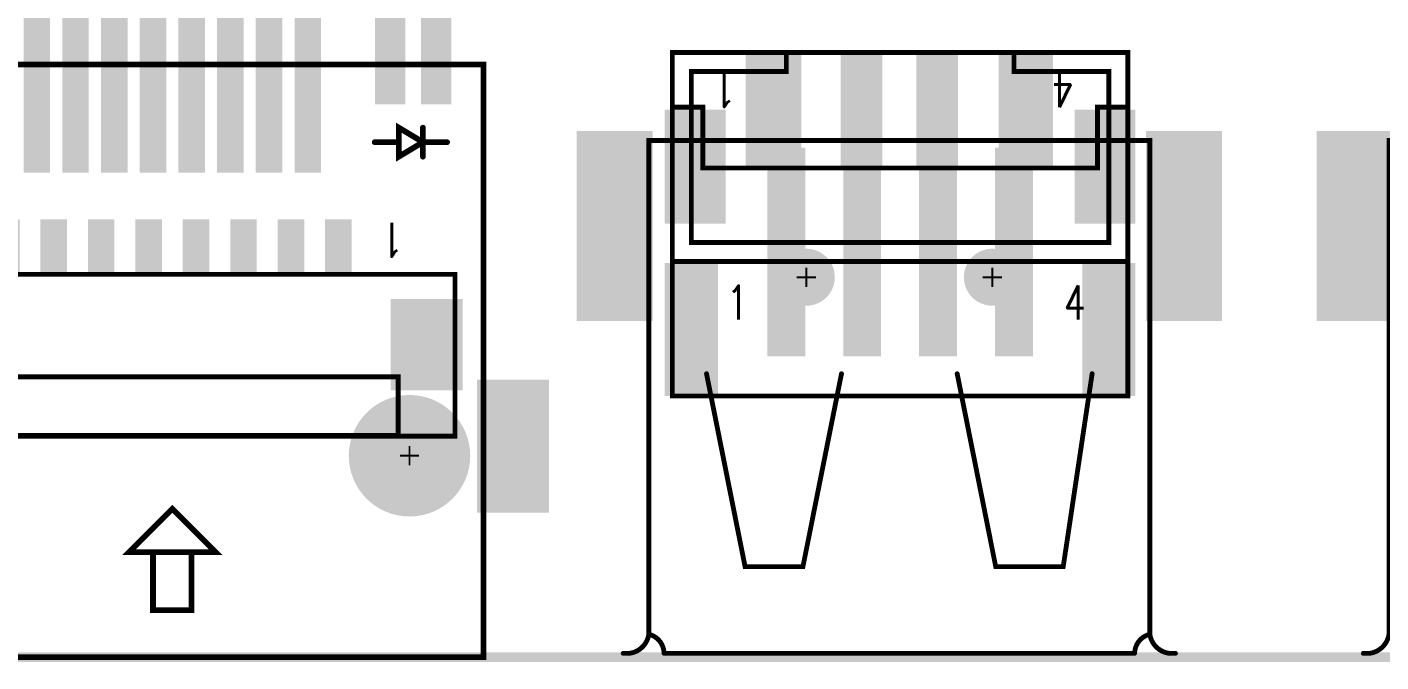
# Model space of a CAD drawing. Extents: x -1 to 186, y -6 to 106.
# Drawn here: x 81.52 to 117.19, y -0.13 to 16.58 of the extents above; entities that cross this region are included whole.
import ezdxf

# ---------------------------------------------------------------- set-up
doc = ezdxf.new("R2010")
doc.units = 0
for name, color, linetype in [('BOARD_OUTLINE_00', 250, 'CONTINUOUS'), ('DRIL_NPLTE_THRU_01', 254, 'CONTINUOUS'), ('DRIL_NPLTE_THRU_02', 254, 'CONTINUOUS'), ('DRIL_PLTE_THRU_01', 254, 'CONTINUOUS'), ('DRIL_PLTE_THRU_02', 254, 'CONTINUOUS'), ('DRIL_SYMBOL', 250, 'CONTINUOUS'), ('PADS_BOT', 250, 'CONTINUOUS'), ('PADS_INNER', 250, 'CONTINUOUS'), ('PADS_TOP', 250, 'CONTINUOUS'), ('PART_TOP_2DLINE_01', 250, 'CONTINUOUS'), ('PART_TOP_TEXT_126', 250, 'CONTINUOUS')]:
    doc.layers.add(name, color=color, linetype=linetype)
doc.styles.add('W0$127', font='simplex', dxfattribs={"width": 0.75})

# ---------------------------------------------------------------- blocks, each defined once
blk = doc.blocks.new('BOARD_62')
at = {"layer": 'BOARD_OUTLINE_00', "const_width": 0.254}
blk.add_lwpolyline([(0, -2.08, 0.414214), (3, -5.08), (183.3, -5.08, 0.414214), (186.3, -2.08), (186.3, 97.32, 0.414214), (183.3, 100.32), (3, 100.32, 0.414214), (0, 97.32)], format="xyb", close=True, dxfattribs=at)
blk = doc.blocks.new('SMOOTH_0$127')
at = {"const_width": 0.0635}
blk.add_lwpolyline([(-0.03175, 0, 1), (0.03175, 0, 1)], format="xyb", close=True, dxfattribs=at)
blk = doc.blocks.new('PART_BODY_TOP_81')
at = {"layer": 'PART_TOP_2DLINE_01', "const_width": 0.127}
for points in [[(-7.45, -1.1), (7.45, -1.1), (7.45, -5.36), (-7.45, -5.36)], [(-5.95, -5.3413), (5.95, -5.3413), (5.95, -3.8), (-5.95, -3.8)]]:
    blk.add_lwpolyline(points, close=True, dxfattribs=at)
at = {"layer": 'PART_TOP_2DLINE_01'}
for p in [(-7.45, -1.1), (7.45, -1.1), (-5.95, -3.8), (5.95, -3.8), (-7.45, -5.36), (-5.95, -5.3413), (5.95, -5.3413), (7.45, -5.36)]:
    blk.add_blockref('SMOOTH_0$127', p, dxfattribs=at)
at = {"layer": 'PART_TOP_TEXT_126', "style": 'W0$127', "width": 0.75}
for s, p in [('8', (-5.842, 0.254)), ('1', (6.096, 0.254))]:
    blk.add_text(s, height=0.889, rotation=180, dxfattribs=at).set_placement(p)
blk = doc.blocks.new('DRIL_HOLE_0')
blk.add_lwpolyline([(0, 0, 1), (0, 0, 1)], format="xyb", close=True)
blk = doc.blocks.new('PAD_0')
blk.add_lwpolyline([(0, 0, 1), (0, 0, 1)], format="xyb", close=True)
blk = doc.blocks.new('PAD_19')
at = {"const_width": 0.7}
blk.add_lwpolyline([(-0.725, 0), (0.725, 0)], dxfattribs=at)
blk = doc.blocks.new('STK_TOP_17')
at = {"layer": 'DRIL_PLTE_THRU_01'}
blk.add_blockref('DRIL_HOLE_0', (0, 0), dxfattribs=at)
at = {"layer": 'DRIL_PLTE_THRU_02'}
blk.add_blockref('DRIL_HOLE_0', (0, 0), dxfattribs=at)
at = {"layer": 'PADS_BOT'}
blk.add_blockref('PAD_0', (0, 0), dxfattribs=at)
at = {"layer": 'PADS_INNER'}
blk.add_blockref('PAD_0', (0, 0), dxfattribs=at)
at = {"layer": 'PADS_TOP', "rotation": 90}
blk.add_blockref('PAD_19', (0, 0), dxfattribs=at)
blk = doc.blocks.new('PAD_20')
at = {"const_width": 1.9}
blk.add_lwpolyline([(-1.2, 0), (1.2, 0)], dxfattribs=at)
blk = doc.blocks.new('STK_TOP_18')
at = {"layer": 'DRIL_PLTE_THRU_01'}
blk.add_blockref('DRIL_HOLE_0', (0, 0), dxfattribs=at)
at = {"layer": 'DRIL_PLTE_THRU_02'}
blk.add_blockref('DRIL_HOLE_0', (0, 0), dxfattribs=at)
at = {"layer": 'PADS_BOT'}
blk.add_blockref('PAD_0', (0, 0), dxfattribs=at)
at = {"layer": 'PADS_INNER'}
blk.add_blockref('PAD_0', (0, 0), dxfattribs=at)
at = {"layer": 'PADS_TOP', "rotation": 90}
blk.add_blockref('PAD_20', (0, 0), dxfattribs=at)
blk = doc.blocks.new('SYM_TOP_79')
for name, p in [('STK_TOP_17', (-4.375, -0.375)), ('STK_TOP_17', (-3.125, -0.375)), ('STK_TOP_17', (-1.875, -0.375)), ('STK_TOP_17', (-0.625, -0.375)), ('STK_TOP_17', (0.625, -0.375)), ('STK_TOP_17', (1.875, -0.375)), ('STK_TOP_17', (3.125, -0.375)), ('STK_TOP_17', (4.375, -0.375)), ('PART_BODY_TOP_81', (0, 0)), ('STK_TOP_18', (-6.7, -2.95)), ('STK_TOP_18', (6.7, -2.95))]:
    blk.add_blockref(name, p)
blk = doc.blocks.new('PART_TOP_118')
blk.add_blockref('SYM_TOP_79', (0, 0))
blk = doc.blocks.new('PART_BODY_TOP_69')
at = {"layer": 'PART_TOP_2DLINE_01', "const_width": 0.127}
blk.add_lwpolyline([(-6, -1.4), (-6, -9), (6, -9), (6, -1.4), (5.2, -1.4), (5.2, -3), (-5.2, -3), (-5.2, -1.4)], close=True, dxfattribs=at)
at = {"layer": 'PART_TOP_2DLINE_01'}
for p in [(-6, -1.4), (-5.2, -1.4), (5.2, -1.4), (6, -1.4), (-5.2, -3), (5.2, -3), (-6, -9), (6, -9)]:
    blk.add_blockref('SMOOTH_0$127', p, dxfattribs=at)
at = {"layer": 'PART_TOP_TEXT_126', "style": 'W0$127', "width": 0.75}
for s, p in [('1', (-4.318, -0.508)), ('4', (4.572, -0.508))]:
    blk.add_text(s, height=0.889, rotation=180, dxfattribs=at).set_placement(p)
blk = doc.blocks.new('PAD_9')
at = {"const_width": 0.8}
blk.add_lwpolyline([(-1.5, 0), (1.5, 0)], dxfattribs=at)
blk = doc.blocks.new('STK_TOP_13')
at = {"layer": 'DRIL_PLTE_THRU_01'}
blk.add_blockref('DRIL_HOLE_0', (0, 0), dxfattribs=at)
at = {"layer": 'DRIL_PLTE_THRU_02'}
blk.add_blockref('DRIL_HOLE_0', (0, 0), dxfattribs=at)
at = {"layer": 'PADS_BOT'}
blk.add_blockref('PAD_0', (0, 0), dxfattribs=at)
at = {"layer": 'PADS_INNER'}
blk.add_blockref('PAD_0', (0, 0), dxfattribs=at)
at = {"layer": 'PADS_TOP', "rotation": 90}
blk.add_blockref('PAD_9', (0, 0), dxfattribs=at)
blk = doc.blocks.new('PAD_10')
at = {"const_width": 1.4}
blk.add_lwpolyline([(-1.75, 0), (1.75, 0)], dxfattribs=at)
blk = doc.blocks.new('STK_TOP_14')
at = {"layer": 'DRIL_PLTE_THRU_01'}
blk.add_blockref('DRIL_HOLE_0', (0, 0), dxfattribs=at)
at = {"layer": 'DRIL_PLTE_THRU_02'}
blk.add_blockref('DRIL_HOLE_0', (0, 0), dxfattribs=at)
at = {"layer": 'PADS_BOT'}
blk.add_blockref('PAD_0', (0, 0), dxfattribs=at)
at = {"layer": 'PADS_INNER'}
blk.add_blockref('PAD_0', (0, 0), dxfattribs=at)
at = {"layer": 'PADS_TOP', "rotation": 90}
blk.add_blockref('PAD_10', (0, 0), dxfattribs=at)
blk = doc.blocks.new('SYM_TOP_67')
for name, p in [('STK_TOP_13', (-3, -1.5)), ('STK_TOP_13', (-1, -1.5)), ('STK_TOP_13', (1, -1.5)), ('STK_TOP_13', (3, -1.5)), ('PART_BODY_TOP_69', (0, 0)), ('STK_TOP_14', (-5.5, -7.25)), ('STK_TOP_14', (5.5, -7.25))]:
    blk.add_blockref(name, p)
blk = doc.blocks.new('PART_TOP_437')
blk.add_blockref('SYM_TOP_67', (0, 0))
blk = doc.blocks.new('SMOOTH_0$1524')
at = {"const_width": 0.0762}
blk.add_lwpolyline([(-0.0381, 0, 1), (0.0381, 0, 1)], format="xyb", close=True, dxfattribs=at)
blk = doc.blocks.new('PART_BODY_TOP_30')
at = {"layer": 'PART_TOP_2DLINE_01', "const_width": 0.152}
blk.add_lwpolyline([(-8.2, -5.3), (-8.2, 10.3), (8.2, 10.3), (8.2, -5.3)], close=True, dxfattribs=at)
for points in [[(-6.604, 8.636), (-6.604, 7.874), (-5.969, 8.255), (-6.604, 8.636)], [(-5.969, 8.636), (-5.969, 7.874)], [(5.969, 8.636), (5.969, 7.874), (6.604, 8.255), (5.969, 8.636)], [(6.604, 8.636), (6.604, 7.874)], [(-6.604, 8.255), (-7.239, 8.255)], [(-5.969, 8.255), (-5.334, 8.255)], [(5.969, 8.255), (5.334, 8.255)], [(6.604, 8.255), (7.239, 8.255)], [(-1.143, -2.54), (1.143, -2.54), (0, -1.397), (-1.143, -2.54)], [(-0.508, -2.54), (0.508, -2.54), (0.508, -4.064), (-0.508, -4.064), (-0.508, -2.54)]]:
    blk.add_lwpolyline(points, dxfattribs=at)
at = {"layer": 'PART_TOP_2DLINE_01'}
for p in [(-8.2, 10.3), (8.2, 10.3), (-6.604, 8.636), (-6.604, 8.636), (-5.969, 8.636), (5.969, 8.636), (5.969, 8.636), (6.604, 8.636), (-7.239, 8.255), (-6.604, 8.255), (-5.969, 8.255), (-5.969, 8.255), (-5.334, 8.255), (5.334, 8.255), (5.969, 8.255), (6.604, 8.255), (6.604, 8.255), (7.239, 8.255), (-6.604, 7.874), (-5.969, 7.874), (5.969, 7.874), (6.604, 7.874), (0, -1.397), (-1.143, -2.54), (-1.143, -2.54), (-0.508, -2.54), (-0.508, -2.54), (0.508, -2.54), (1.143, -2.54), (-0.508, -4.064), (0.508, -4.064), (-8.2, -5.3), (8.2, -5.3)]:
    blk.add_blockref('SMOOTH_0$1524', p, dxfattribs=at)
blk = doc.blocks.new('PAD_66')
at = {"const_width": 0.7}
blk.add_lwpolyline([(-2.175, 0), (2.175, 0)], dxfattribs=at)
blk = doc.blocks.new('STK_TOP_43')
at = {"layer": 'DRIL_PLTE_THRU_01'}
blk.add_blockref('DRIL_HOLE_0', (0, 0), dxfattribs=at)
at = {"layer": 'DRIL_PLTE_THRU_02'}
blk.add_blockref('DRIL_HOLE_0', (0, 0), dxfattribs=at)
at = {"layer": 'PADS_BOT'}
blk.add_blockref('PAD_0', (0, 0), dxfattribs=at)
at = {"layer": 'PADS_INNER'}
blk.add_blockref('PAD_0', (0, 0), dxfattribs=at)
at = {"layer": 'PADS_TOP', "rotation": 90}
blk.add_blockref('PAD_66', (0, 0), dxfattribs=at)
blk = doc.blocks.new('PAD_67')
at = {"const_width": 0.8}
blk.add_lwpolyline([(-1.275, 0), (1.275, 0)], dxfattribs=at)
blk = doc.blocks.new('STK_TOP_46')
at = {"layer": 'DRIL_PLTE_THRU_01'}
blk.add_blockref('DRIL_HOLE_0', (0, 0), dxfattribs=at)
at = {"layer": 'DRIL_PLTE_THRU_02'}
blk.add_blockref('DRIL_HOLE_0', (0, 0), dxfattribs=at)
at = {"layer": 'PADS_BOT'}
blk.add_blockref('PAD_0', (0, 0), dxfattribs=at)
at = {"layer": 'PADS_INNER'}
blk.add_blockref('PAD_0', (0, 0), dxfattribs=at)
at = {"layer": 'PADS_TOP', "rotation": 90}
blk.add_blockref('PAD_67', (0, 0), dxfattribs=at)
blk = doc.blocks.new('PAD_68')
at = {"const_width": 1.9}
blk.add_lwpolyline([(-1.75, 0), (1.75, 0)], dxfattribs=at)
blk = doc.blocks.new('STK_TOP_45')
at = {"layer": 'DRIL_PLTE_THRU_01'}
blk.add_blockref('DRIL_HOLE_0', (0, 0), dxfattribs=at)
at = {"layer": 'DRIL_PLTE_THRU_02'}
blk.add_blockref('DRIL_HOLE_0', (0, 0), dxfattribs=at)
at = {"layer": 'PADS_BOT'}
blk.add_blockref('PAD_0', (0, 0), dxfattribs=at)
at = {"layer": 'PADS_INNER'}
blk.add_blockref('PAD_0', (0, 0), dxfattribs=at)
at = {"layer": 'PADS_TOP', "rotation": 90}
blk.add_blockref('PAD_68', (0, 0), dxfattribs=at)
blk = doc.blocks.new('DRIL_SYMBOL_3$2')
at = {"layer": 'DRIL_SYMBOL', "const_width": 0.0508}
for points in [[(-0.254, 0), (0.254, 0)], [(0, -0.254), (0, 0.254)]]:
    blk.add_lwpolyline(points, dxfattribs=at)
blk = doc.blocks.new('DRIL_HOLE_3$2')
at = {"const_width": 1.6}
blk.add_lwpolyline([(-0.8, 0, 1), (0.8, 0, 1)], format="xyb", close=True, dxfattribs=at)
blk.add_blockref('DRIL_SYMBOL_3$2', (0, 0))
blk = doc.blocks.new('STK_TOP_44')
at = {"layer": 'DRIL_PLTE_THRU_01'}
blk.add_blockref('DRIL_HOLE_3$2', (0, 0), dxfattribs=at)
at = {"layer": 'DRIL_PLTE_THRU_02'}
blk.add_blockref('DRIL_HOLE_3$2', (0, 0), dxfattribs=at)
at = {"layer": 'PADS_BOT'}
blk.add_blockref('PAD_0', (0, 0), dxfattribs=at)
at = {"layer": 'PADS_INNER'}
blk.add_blockref('PAD_0', (0, 0), dxfattribs=at)
at = {"layer": 'PADS_TOP'}
blk.add_blockref('PAD_0', (0, 0), dxfattribs=at)
blk = doc.blocks.new('SYM_TOP_31')
for name, p in [('STK_TOP_46', (-6.95, 10.525)), ('STK_TOP_46', (-5.74, 10.525)), ('STK_TOP_43', (-3.57, 9.625)), ('STK_TOP_43', (-2.55, 9.625)), ('STK_TOP_43', (-1.53, 9.625)), ('STK_TOP_43', (-0.51, 9.625)), ('STK_TOP_43', (0.51, 9.625)), ('STK_TOP_43', (1.53, 9.625)), ('STK_TOP_43', (2.55, 9.625)), ('STK_TOP_43', (3.57, 9.625)), ('STK_TOP_46', (5.74, 10.525)), ('STK_TOP_46', (6.95, 10.525)), ('PART_BODY_TOP_30', (0, 0)), ('STK_TOP_45', (-8.975, 0.25)), ('STK_TOP_45', (8.975, 0.25)), ('STK_TOP_44', (-6.25, 0)), ('STK_TOP_44', (6.25, 0))]:
    blk.add_blockref(name, p)
blk = doc.blocks.new('PART_TOP_474')
blk.add_blockref('SYM_TOP_31', (0, 0))
blk = doc.blocks.new('PART_BODY_TOP_32')
at = {"layer": 'PART_TOP_2DLINE_01', "const_width": 0.127}
blk.add_lwpolyline([(-6.6, 3.6), (-6.6, -9.4, -0.34384), (-6.2, -9.9), (6.2, -9.9, -0.34384), (6.6, -9.4), (6.6, 3.6)], format="xyb", close=True, dxfattribs=at)
for points in [[(-5.08, -2.54), (-4.064, -7.62), (-2.54, -7.62), (-1.524, -2.54)], [(1.524, -2.54), (2.54, -7.62), (4.318, -7.62), (5.08, -2.54)]]:
    blk.add_lwpolyline(points, dxfattribs=at)
for points in [[(-6.6, -6.096), (-6.6, -9.4, -0.329751), (-7.1, -9.9), (-7.275, -9.9)], [(6.6, -7.366), (6.6, -9.4, 0.329751), (7.1, -9.9), (7.275, -9.9)]]:
    blk.add_lwpolyline(points, format="xyb", dxfattribs=at)
at = {"layer": 'PART_TOP_2DLINE_01'}
for p in [(-6.6, 3.6), (6.6, 3.6), (-5.08, -2.54), (-1.524, -2.54), (1.524, -2.54), (5.08, -2.54), (-6.6, -6.096), (6.6, -7.366), (-4.064, -7.62), (-2.54, -7.62), (2.54, -7.62), (4.318, -7.62), (-6.6, -9.4), (-6.6, -9.4), (6.6, -9.4), (6.6, -9.4), (-7.275, -9.9), (-7.1, -9.9), (-6.2, -9.9), (6.2, -9.9), (7.1, -9.9), (7.275, -9.9)]:
    blk.add_blockref('SMOOTH_0$127', p, dxfattribs=at)
blk = doc.blocks.new('PAD_75')
at = {"const_width": 1.1}
blk.add_lwpolyline([(-1.5, 0), (1.5, 0)], dxfattribs=at)
blk = doc.blocks.new('STK_TOP_53')
at = {"layer": 'DRIL_NPLTE_THRU_01'}
blk.add_blockref('DRIL_HOLE_0', (0, 0), dxfattribs=at)
at = {"layer": 'DRIL_NPLTE_THRU_02'}
blk.add_blockref('DRIL_HOLE_0', (0, 0), dxfattribs=at)
at = {"layer": 'PADS_BOT'}
blk.add_blockref('PAD_0', (0, 0), dxfattribs=at)
at = {"layer": 'PADS_INNER'}
blk.add_blockref('PAD_0', (0, 0), dxfattribs=at)
at = {"layer": 'PADS_TOP', "rotation": 90}
blk.add_blockref('PAD_75', (0, 0), dxfattribs=at)
blk = doc.blocks.new('PAD_76')
at = {"const_width": 2}
blk.add_lwpolyline([(-2.5, 0), (2.5, 0)], dxfattribs=at)
blk = doc.blocks.new('STK_TOP_54')
at = {"layer": 'DRIL_NPLTE_THRU_01'}
blk.add_blockref('DRIL_HOLE_0', (0, 0), dxfattribs=at)
at = {"layer": 'DRIL_NPLTE_THRU_02'}
blk.add_blockref('DRIL_HOLE_0', (0, 0), dxfattribs=at)
at = {"layer": 'PADS_BOT'}
blk.add_blockref('PAD_0', (0, 0), dxfattribs=at)
at = {"layer": 'PADS_INNER'}
blk.add_blockref('PAD_0', (0, 0), dxfattribs=at)
at = {"layer": 'PADS_TOP', "rotation": 90}
blk.add_blockref('PAD_76', (0, 0), dxfattribs=at)
blk = doc.blocks.new('DRIL_SYMBOL_1$5')
at = {"layer": 'DRIL_SYMBOL', "const_width": 0.0508}
for points in [[(-0.254, 0), (0.254, 0)], [(0, -0.254), (0, 0.254)]]:
    blk.add_lwpolyline(points, dxfattribs=at)
blk = doc.blocks.new('DRIL_HOLE_1$5')
at = {"const_width": 0.75}
blk.add_lwpolyline([(-0.375, 0, 1), (0.375, 0, 1)], format="xyb", close=True, dxfattribs=at)
blk.add_blockref('DRIL_SYMBOL_1$5', (0, 0))
blk = doc.blocks.new('STK_TOP_55')
at = {"layer": 'DRIL_PLTE_THRU_01'}
blk.add_blockref('DRIL_HOLE_1$5', (0, 0), dxfattribs=at)
at = {"layer": 'DRIL_PLTE_THRU_02'}
blk.add_blockref('DRIL_HOLE_1$5', (0, 0), dxfattribs=at)
at = {"layer": 'PADS_BOT'}
blk.add_blockref('PAD_0', (0, 0), dxfattribs=at)
at = {"layer": 'PADS_INNER'}
blk.add_blockref('PAD_0', (0, 0), dxfattribs=at)
at = {"layer": 'PADS_TOP'}
blk.add_blockref('PAD_0', (0, 0), dxfattribs=at)
blk = doc.blocks.new('SYM_TOP_33')
for name, p in [('STK_TOP_53', (-3.5, 4.4)), ('STK_TOP_53', (-1, 4.4)), ('STK_TOP_53', (1, 4.4)), ('STK_TOP_53', (3.5, 4.4)), ('STK_TOP_54', (-7.5, 1.35)), ('STK_TOP_54', (7.5, 1.35)), ('PART_BODY_TOP_32', (0, 0)), ('STK_TOP_55', (-2.45, 0)), ('STK_TOP_55', (2.45, 0))]:
    blk.add_blockref(name, p)
blk = doc.blocks.new('PART_TOP_476')
blk.add_blockref('SYM_TOP_33', (0, 0))
blk = doc.blocks.new('PART_TOP_477')
blk.add_blockref('SYM_TOP_33', (0, 0))
blk = doc.blocks.new('PART_BODY_TOP_77')
at = {"layer": 'PART_TOP_2DLINE_01', "const_width": 0.127}
for points in [[(-6, -5.5), (6, -5.5), (6, 0), (-6, 0)], [(-5.5, -0.5), (5.5, -0.5), (5.5, -5), (3, -5), (3, -5.5), (-3, -5.5), (-3, -5), (-5.5, -5)]]:
    blk.add_lwpolyline(points, close=True, dxfattribs=at)
at = {"layer": 'PART_TOP_2DLINE_01'}
for p in [(-6, 0), (6, 0), (-5.5, -0.5), (5.5, -0.5), (-5.5, -5), (-3, -5), (3, -5), (5.5, -5), (-6, -5.5), (-3, -5.5), (3, -5.5), (6, -5.5)]:
    blk.add_blockref('SMOOTH_0$127', p, dxfattribs=at)
at = {"layer": 'PART_TOP_TEXT_126', "style": 'W0$127', "width": 0.75}
for s, p in [('4', (-4.318, 1.524)), ('1', (4.572, 1.524))]:
    blk.add_text(s, height=0.889, rotation=180, dxfattribs=at).set_placement(p)
blk = doc.blocks.new('PAD_16')
at = {"const_width": 1}
blk.add_lwpolyline([(-2.75, 0), (2.75, 0)], dxfattribs=at)
blk = doc.blocks.new('STK_TOP_127')
at = {"layer": 'DRIL_PLTE_THRU_01'}
blk.add_blockref('DRIL_HOLE_0', (0, 0), dxfattribs=at)
at = {"layer": 'DRIL_PLTE_THRU_02'}
blk.add_blockref('DRIL_HOLE_0', (0, 0), dxfattribs=at)
at = {"layer": 'PADS_BOT'}
blk.add_blockref('PAD_0', (0, 0), dxfattribs=at)
at = {"layer": 'PADS_INNER'}
blk.add_blockref('PAD_0', (0, 0), dxfattribs=at)
at = {"layer": 'PADS_TOP', "rotation": 90}
blk.add_blockref('PAD_16', (0, 0), dxfattribs=at)
blk = doc.blocks.new('PAD_17')
at = {"const_width": 1.6}
blk.add_lwpolyline([(-1.5, 0), (1.5, 0)], dxfattribs=at)
blk = doc.blocks.new('STK_TOP_128')
at = {"layer": 'DRIL_PLTE_THRU_01'}
blk.add_blockref('DRIL_HOLE_0', (0, 0), dxfattribs=at)
at = {"layer": 'DRIL_PLTE_THRU_02'}
blk.add_blockref('DRIL_HOLE_0', (0, 0), dxfattribs=at)
at = {"layer": 'PADS_BOT'}
blk.add_blockref('PAD_0', (0, 0), dxfattribs=at)
at = {"layer": 'PADS_INNER'}
blk.add_blockref('PAD_0', (0, 0), dxfattribs=at)
at = {"layer": 'PADS_TOP', "rotation": 90}
blk.add_blockref('PAD_17', (0, 0), dxfattribs=at)
blk = doc.blocks.new('SYM_TOP_75')
for name, p in [('STK_TOP_127', (-3, -0.25)), ('STK_TOP_127', (-1, -0.25)), ('STK_TOP_127', (1, -0.25)), ('STK_TOP_127', (3, -0.25)), ('PART_BODY_TOP_77', (0, 0)), ('STK_TOP_128', (-5.4, -2.5)), ('STK_TOP_128', (5.4, -2.5))]:
    blk.add_blockref(name, p)
blk = doc.blocks.new('PART_TOP_538')
blk.add_blockref('SYM_TOP_75', (0, 0))

msp = doc.modelspace()

# ---------------------------------------------------------------- block references
for name, p in [('BOARD_62', (0, 5.08)), ('PART_TOP_474', (85.344, 5.3)), ('PART_TOP_477', (104.5, 10)), ('PART_TOP_476', (124, 10)), ('PART_TOP_437', (104.521, 15.875)), ('PART_TOP_118', (85.344, 11.176))]:
    msp.add_blockref(name, p)
at = {"rotation": 180}
msp.add_blockref('PART_TOP_538', (104.521, 10.414), dxfattribs=at)

doc.saveas('drawing.dxf')
